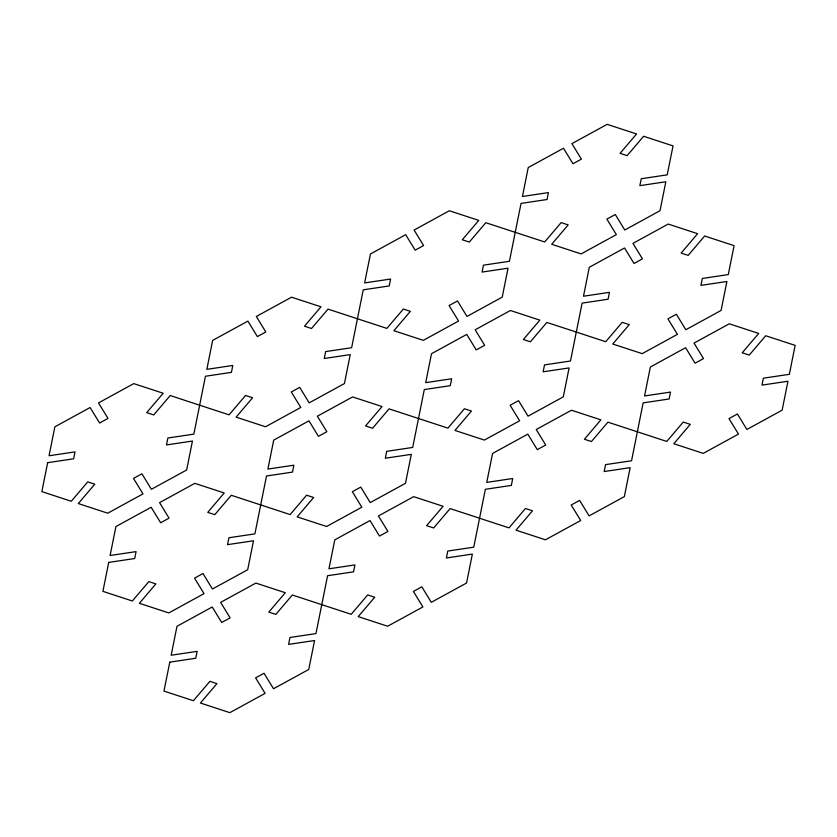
<?xml version="1.0" encoding="UTF-8"?>
<svg xmlns="http://www.w3.org/2000/svg" width="837" height="837" viewBox="0 0 837 837"><rect width="100%" height="100%" fill="white"/><g stroke="black" fill="none" stroke-linecap="round" stroke-linejoin="round"><path stroke-width="1.26" d="M47.657 462.683L41.85 491.622L71.281 501.258L87.77 481.882L94.79 484.184L78.312 503.56L107.743 513.196L142.981 493.903L133.491 478.408L141.913 473.794L151.392 489.289L186.641 469.986L192.447 441.047L166.479 444.928L167.86 438.013L193.839 434.131L205.452 376.252L231.43 372.371L232.812 365.466L206.844 369.347L212.65 340.397L247.898 321.105L257.377 336.589L265.8 331.986L256.31 316.491L291.548 297.187L320.979 306.823L304.501 326.2L311.521 328.502L328.01 309.125L386.872 328.407L403.361 309.031L410.381 311.333L393.903 330.709L423.323 340.345L458.571 321.042L449.082 305.547L457.504 300.943L466.983 316.438L502.221 297.135L508.038 268.196L482.07 272.077L483.451 265.162L509.419 261.28L521.043 203.401L547.021 199.52L548.402 192.604L522.434 196.486L528.241 167.546L563.489 148.243L572.968 163.738L581.391 159.135L571.901 143.64L607.139 124.336L636.57 133.972L620.081 153.349L627.112 155.651L643.601 136.274L673.032 145.91L667.215 174.849L641.247 178.731L639.855 185.647L665.833 181.765L660.016 210.704L624.779 230.008L615.289 214.513L606.877 219.127L616.367 234.622L581.119 253.914L551.698 244.278L568.177 224.902L561.146 222.6L544.667 241.977L485.805 222.705L469.316 242.071L462.286 239.769L478.774 220.403L449.343 210.757L414.106 230.06L423.595 245.555L415.173 250.169L405.694 234.674L370.446 253.977L364.639 282.916L390.607 279.035L389.226 285.951L363.248 289.822L351.634 347.711L325.656 351.592L324.275 358.498L350.243 354.616L344.436 383.555L309.188 402.859L299.709 387.364L291.286 391.978L300.776 407.473L265.538 426.776L236.107 417.14L252.586 397.763L245.565 395.462L229.076 414.838L170.214 395.556L153.726 414.932L146.705 412.631L163.184 393.254L133.753 383.618L98.515 402.921L108.004 418.406L99.582 423.02L90.103 407.525L54.855 426.828L49.048 455.767L75.016 451.886L73.635 458.802L47.657 462.683M108.716 562.412L102.909 591.351L132.34 600.997L148.829 581.621L155.849 583.923L139.371 603.299L168.802 612.935L204.04 593.632L194.55 578.137L202.972 573.533L212.452 589.018L247.7 569.715L253.506 540.775L227.538 544.657L228.919 537.752L254.898 533.87L266.511 475.991L292.49 472.11L293.871 465.194L267.903 469.076L273.709 440.136L308.958 420.833L318.437 436.328L326.859 431.714L317.369 416.219L352.607 396.926L382.038 406.562L365.56 425.939L372.58 428.241L389.069 408.864L447.931 428.136L464.42 408.759L471.44 411.061L454.962 430.438L484.393 440.074L519.631 420.781L510.141 405.286L518.563 400.672L528.042 416.167L563.291 396.864L569.097 367.924L543.129 371.806L544.51 364.89L570.489 361.009L582.102 303.13L608.081 299.248L609.462 292.343L583.494 296.225L589.3 267.285L624.548 247.982L634.027 263.467L642.45 258.863L632.96 243.368L668.198 224.065L697.629 233.701L681.151 253.077L688.171 255.379L704.66 236.003L734.091 245.649L728.284 274.588L702.306 278.47L700.925 285.375L726.893 281.494L721.086 310.443L685.838 329.736L676.359 314.252L667.936 318.855L677.426 334.35L642.188 353.653L612.757 344.017L629.236 324.641L622.215 322.339L605.726 341.716L546.864 322.433L530.376 341.81L523.355 339.508L539.834 320.132L510.403 310.496L475.165 329.799L484.654 345.294L476.232 349.897L466.753 334.402L431.505 353.706L425.698 382.645L451.666 378.763L450.285 385.679L424.307 389.561L412.693 447.439L386.715 451.321L385.334 458.237L411.302 454.355L405.495 483.294L370.247 502.598L360.768 487.103L352.346 491.706L361.835 507.201L326.597 526.504L297.166 516.868L313.645 497.492L306.624 495.19L290.136 514.567L231.274 495.284L214.785 514.661L207.764 512.359L224.243 492.983L194.812 483.347L159.574 502.65L169.064 518.145L160.641 522.748L151.162 507.264L115.914 526.557L110.107 555.506L136.075 551.625L134.694 558.53L108.716 562.412M169.785 662.151L163.968 691.09L193.399 700.726L209.888 681.349L216.919 683.651L200.43 703.028L229.861 712.664L265.099 693.36L255.609 677.865L264.032 673.262L273.511 688.757L308.759 669.454L314.566 640.514L288.598 644.396L289.979 637.48L315.957 633.599L327.581 575.72L353.549 571.838L354.93 564.923L328.962 568.804L334.779 539.865L370.017 520.562L379.496 536.057L387.918 531.453L378.429 515.958L413.677 496.655L443.097 506.291L426.619 525.667L433.639 527.969L450.128 508.593L508.99 527.875L525.479 508.498L532.499 510.8L516.021 530.177L545.452 539.813L580.69 520.509L571.2 505.014L579.622 500.411L589.102 515.895L624.35 496.603L630.156 467.653L604.188 471.534L605.569 464.629L631.548 460.748L643.161 402.869L669.14 398.987L670.521 392.072L644.553 395.953L650.359 367.014L685.608 347.711L695.087 363.206L703.509 358.592L694.019 343.097L729.257 323.804L758.688 333.44L742.21 352.816L749.23 355.118L765.719 335.742L795.15 345.378L789.343 374.317L763.365 378.198L761.984 385.114L787.952 381.233L782.145 410.172L746.897 429.475L737.418 413.98L728.996 418.594L738.485 434.079L703.247 453.382L673.816 443.746L690.295 424.369L683.274 422.068L666.786 441.444L607.924 422.162L591.435 441.538L584.414 439.237L600.893 419.86L571.462 410.224L536.224 429.527L545.714 445.022L537.291 449.636L527.812 434.141L492.564 453.445L486.757 482.384L512.725 478.502L511.344 485.408L485.366 489.289L473.752 547.178L447.774 551.049L446.393 557.965L472.361 554.084L466.554 583.023L431.306 602.326L421.827 586.831L413.405 591.445L422.894 606.94L387.657 626.243L358.226 616.597L374.714 597.231L367.684 594.929L351.195 614.295L292.333 595.023L275.854 614.4L268.823 612.098L285.302 592.722L255.881 583.086L220.633 602.378L230.123 617.873L221.711 622.487L212.221 606.992L176.984 626.296L171.166 655.235L197.145 651.353L195.753 658.269L169.785 662.151"/></g></svg>
